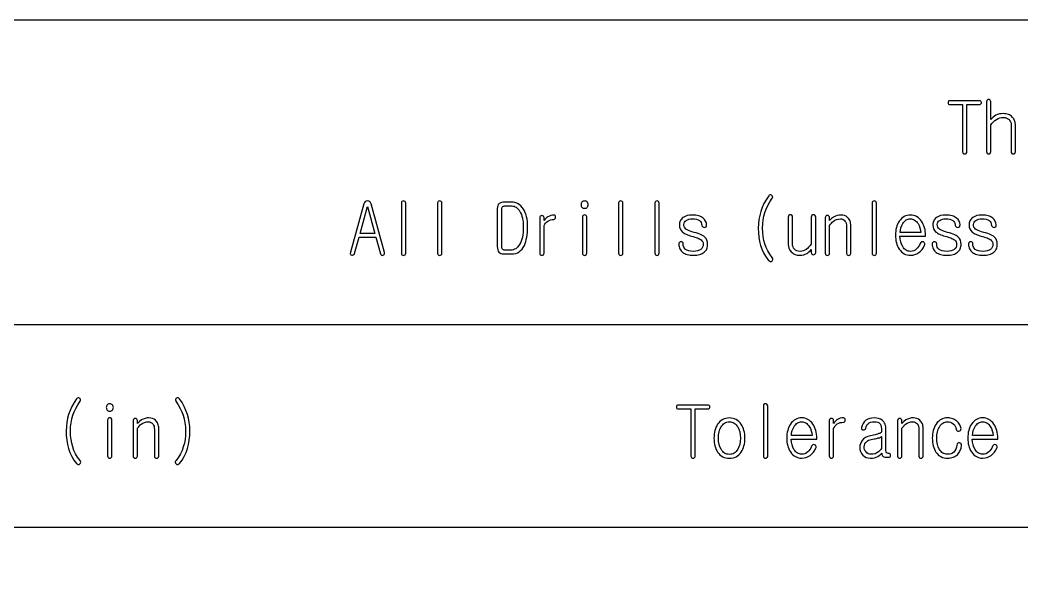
# Model space of a CAD drawing. Extents: x -5 to 108, y -42 to 54.
# Drawn here: x 25.51 to 50.6, y -27.94 to -13.97 of the extents above; entities that cross this region are included whole.
import ezdxf

# ---------------------------------------------------------------- set-up
doc = ezdxf.new("R2010")
doc.units = 0
doc.layers.add('DRILL_GDO', color=1, linetype='CONTINUOUS')

msp = doc.modelspace()

# ---------------------------------------------------------------- linework, layer by layer
at = {"layer": 'DRILL_GDO'}
for points in [[(0, -41.91), (107.95, -41.91), (107.95, -13.97), (0, -13.97), (0, -41.91)], [(49.53, -15.9893), (48.79086, -15.9893), (48.77054, -15.99184), (48.75784, -16.002), (48.75022, -16.01724), (48.74768, -16.03756), (48.75022, -16.05788), (48.76038, -16.07312), (48.77308, -16.08328), (48.79086, -16.08582), (49.1109, -16.08582), (49.1109, -17.26692), (49.11598, -17.28978), (49.12614, -17.30756), (49.14392, -17.32026), (49.16678, -17.3228), (49.18456, -17.32026), (49.20234, -17.30756), (49.21504, -17.28978), (49.22012, -17.26692), (49.22012, -16.08582), (49.53, -16.08582), (49.5554, -16.08328), (49.57318, -16.07058), (49.58588, -16.05534), (49.58588, -16.03756), (49.5808, -16.01978), (49.57064, -16.00454), (49.55286, -15.99184), (49.53, -15.9893)], [(49.71034, -16.0147), (49.71034, -17.26184), (49.71542, -17.28724), (49.72558, -17.30756), (49.74336, -17.31772), (49.76622, -17.3228), (49.784, -17.31772), (49.80178, -17.30756), (49.81448, -17.28724), (49.81956, -17.26184), (49.81956, -16.59636), (49.85258, -16.55318), (49.88814, -16.51508), (49.9237, -16.4846), (49.95926, -16.4592), (49.9999, -16.43634), (50.04308, -16.4211), (50.08626, -16.41094), (50.13198, -16.4084), (50.17516, -16.41094), (50.21326, -16.42364), (50.24882, -16.44142), (50.27676, -16.46428), (50.29962, -16.49222), (50.31486, -16.5227), (50.32502, -16.55572), (50.32756, -16.59128), (50.32756, -17.26438), (50.33264, -17.28978), (50.3428, -17.30756), (50.36058, -17.32026), (50.38344, -17.3228), (50.40122, -17.32026), (50.419, -17.30756), (50.4317, -17.28978), (50.43678, -17.26438), (50.43678, -16.59128), (50.4317, -16.53794), (50.41646, -16.48714), (50.3936, -16.44142), (50.35804, -16.39824), (50.33772, -16.37792), (50.31232, -16.36014), (50.28692, -16.3449), (50.25898, -16.33474), (50.23104, -16.32458), (50.19802, -16.31696), (50.16754, -16.31442), (50.13198, -16.31188), (50.08118, -16.31442), (50.03292, -16.32204), (49.9872, -16.33728), (49.94656, -16.35506), (49.911, -16.37538), (49.88052, -16.40078), (49.85004, -16.42618), (49.81956, -16.4592), (49.81956, -16.0147), (49.81448, -15.99184), (49.80178, -15.97406), (49.784, -15.96136), (49.76622, -15.95882), (49.74336, -15.96136), (49.72558, -15.97406), (49.71542, -15.99184), (49.71034, -16.0147)], [(34.11982, -18.57248), (33.78454, -19.78152), (33.77946, -19.79676), (33.77692, -19.812), (33.77692, -19.8247), (33.77946, -19.83486), (33.79216, -19.85264), (33.81248, -19.86026), (33.8328, -19.86026), (33.85312, -19.85264), (33.8709, -19.8374), (33.8836, -19.81708), (33.9979, -19.40814), (34.417, -19.40814), (34.5313, -19.82216), (34.53892, -19.84248), (34.5567, -19.85772), (34.57448, -19.8628), (34.5948, -19.86026), (34.61512, -19.85264), (34.62782, -19.8374), (34.63544, -19.81708), (34.63544, -19.79422), (34.30016, -18.57248), (34.28492, -18.542), (34.2646, -18.51914), (34.2392, -18.5039), (34.20872, -18.49882), (34.17824, -18.5039), (34.15284, -18.5166), (34.13506, -18.542), (34.11982, -18.57248)], [(35.05708, -18.54962), (35.05708, -19.80692), (35.06216, -19.82978), (35.07232, -19.84756), (35.0901, -19.86026), (35.11296, -19.8628), (35.13074, -19.86026), (35.14852, -19.84756), (35.16122, -19.83232), (35.1663, -19.80946), (35.1663, -18.55216), (35.16122, -18.5293), (35.14852, -18.51152), (35.13074, -18.50136), (35.11296, -18.49882), (35.0901, -18.50136), (35.07232, -18.51152), (35.06216, -18.5293), (35.05708, -18.54962)], [(35.96386, -18.54962), (35.96386, -19.80692), (35.96894, -19.82978), (35.9791, -19.84756), (35.99688, -19.86026), (36.01974, -19.8628), (36.03752, -19.86026), (36.0553, -19.84756), (36.068, -19.83232), (36.07308, -19.80946), (36.07308, -18.55216), (36.068, -18.5293), (36.0553, -18.51152), (36.03752, -18.50136), (36.01974, -18.49882), (35.99688, -18.50136), (35.9791, -18.51152), (35.96894, -18.5293), (35.96386, -18.54962)], [(37.81298, -18.5293), (37.64026, -18.5293), (37.59962, -18.53184), (37.56406, -18.53946), (37.53104, -18.55216), (37.50564, -18.5674), (37.48532, -18.59026), (37.47262, -18.6182), (37.46246, -18.65122), (37.45992, -18.68932), (37.45992, -19.64436), (37.46246, -19.685), (37.47008, -19.7231), (37.48278, -19.75358), (37.50056, -19.77898), (37.52342, -19.80184), (37.55136, -19.81454), (37.58184, -19.8247), (37.61994, -19.82724), (37.81552, -19.82724), (37.86886, -19.8247), (37.91966, -19.81454), (37.96284, -19.79676), (38.00602, -19.7739), (38.04412, -19.74342), (38.07968, -19.70532), (38.11016, -19.66214), (38.1381, -19.61134), (38.15588, -19.56562), (38.17366, -19.51736), (38.18636, -19.46402), (38.19906, -19.40814), (38.20922, -19.34972), (38.2143, -19.28622), (38.21938, -19.22018), (38.21938, -19.14906), (38.21684, -19.08048), (38.21176, -19.01698), (38.20414, -18.95602), (38.19398, -18.8976), (38.17874, -18.84426), (38.15842, -18.79346), (38.1381, -18.7452), (38.1127, -18.70202), (38.08476, -18.66138), (38.05174, -18.62582), (38.01872, -18.59788), (37.98316, -18.57248), (37.94506, -18.5547), (37.90188, -18.53946), (37.8587, -18.53184), (37.81298, -18.5293)], [(39.64432, -18.49882), (39.624, -18.50136), (39.60622, -18.50644), (39.59098, -18.51406), (39.57828, -18.52676), (39.57066, -18.542), (39.56304, -18.55724), (39.5605, -18.57502), (39.55796, -18.5928), (39.5605, -18.61058), (39.56304, -18.62836), (39.57066, -18.6436), (39.57828, -18.6563), (39.59098, -18.669), (39.60622, -18.67662), (39.624, -18.6817), (39.64432, -18.68424), (39.66464, -18.6817), (39.68242, -18.67662), (39.7002, -18.669), (39.7129, -18.6563), (39.72306, -18.64106), (39.73068, -18.62582), (39.73322, -18.61058), (39.73576, -18.5928), (39.73322, -18.57502), (39.73068, -18.55724), (39.72306, -18.542), (39.7129, -18.52676), (39.7002, -18.51406), (39.68242, -18.50644), (39.66464, -18.50136), (39.64432, -18.49882)], [(40.49776, -18.54962), (40.49776, -19.80692), (40.50284, -19.82978), (40.513, -19.84756), (40.53078, -19.86026), (40.55364, -19.8628), (40.57142, -19.86026), (40.5892, -19.84756), (40.6019, -19.83232), (40.60698, -19.80946), (40.60698, -18.55216), (40.6019, -18.5293), (40.5892, -18.51152), (40.57142, -18.50136), (40.55364, -18.49882), (40.53078, -18.50136), (40.513, -18.51152), (40.50284, -18.5293), (40.49776, -18.54962)], [(41.40454, -18.54962), (41.40454, -19.80692), (41.40962, -19.82978), (41.41978, -19.84756), (41.43756, -19.86026), (41.46042, -19.8628), (41.4782, -19.86026), (41.49598, -19.84756), (41.50868, -19.83232), (41.51376, -19.80946), (41.51376, -18.55216), (41.50868, -18.5293), (41.49598, -18.51152), (41.4782, -18.50136), (41.46042, -18.49882), (41.43756, -18.50136), (41.41978, -18.51152), (41.40962, -18.5293), (41.40454, -18.54962)], [(44.25696, -18.37182), (44.19346, -18.46834), (44.13758, -18.5674), (44.09186, -18.66392), (44.0563, -18.76298), (44.0309, -18.86204), (44.01058, -18.96364), (44.00042, -19.07032), (43.99534, -19.17954), (43.99788, -19.29638), (44.01058, -19.40814), (44.02836, -19.51482), (44.05376, -19.61642), (44.08932, -19.72056), (44.13758, -19.81962), (44.19092, -19.91106), (44.25442, -19.99234), (44.26458, -20.0025), (44.27474, -20.01012), (44.28744, -20.0152), (44.30014, -20.01774), (44.32046, -20.0152), (44.34078, -20.0025), (44.35348, -19.98472), (44.35856, -19.9644), (44.35602, -19.939), (44.34332, -19.91614), (44.28236, -19.83486), (44.23156, -19.75104), (44.19092, -19.66468), (44.1579, -19.57578), (44.13504, -19.48688), (44.11726, -19.3929), (44.1071, -19.28876), (44.10456, -19.17954), (44.1071, -19.0754), (44.1198, -18.9738), (44.13758, -18.87728), (44.16298, -18.78584), (44.196, -18.70202), (44.23664, -18.61566), (44.28744, -18.52422), (44.34586, -18.43278), (44.35602, -18.40992), (44.35348, -18.38706), (44.34586, -18.37182), (44.33062, -18.35658), (44.31284, -18.34896), (44.29252, -18.34642), (44.2722, -18.35404), (44.25696, -18.37182)], [(46.84522, -18.54962), (46.84522, -19.80692), (46.8503, -19.82978), (46.86046, -19.84756), (46.87824, -19.86026), (46.9011, -19.8628), (46.91888, -19.86026), (46.93666, -19.84756), (46.94936, -19.83232), (46.95444, -19.80946), (46.95444, -18.55216), (46.94936, -18.5293), (46.93666, -18.51152), (46.91888, -18.50136), (46.9011, -18.49882), (46.87824, -18.50136), (46.86046, -18.51152), (46.8503, -18.5293), (46.84522, -18.54962)], [(34.0233, -19.31162), (34.20872, -18.64106), (34.39414, -19.31162), (34.0233, -19.31162)], [(37.80536, -19.73072), (37.65042, -19.73072), (37.6301, -19.73072), (37.61486, -19.72564), (37.60216, -19.71802), (37.58946, -19.70786), (37.58184, -19.69516), (37.57422, -19.68246), (37.57168, -19.66468), (37.56914, -19.6469), (37.56914, -18.70456), (37.57168, -18.68678), (37.57422, -18.67154), (37.58184, -18.65884), (37.58946, -18.64614), (37.60216, -18.63852), (37.61486, -18.6309), (37.63264, -18.62836), (37.65042, -18.62582), (37.81806, -18.62582), (37.84854, -18.62836), (37.87902, -18.63344), (37.90696, -18.64614), (37.9349, -18.65884), (37.9603, -18.67916), (37.98316, -18.70202), (38.00348, -18.72996), (38.0238, -18.76044), (38.04412, -18.79854), (38.0619, -18.83664), (38.07714, -18.88236), (38.08984, -18.92808), (38.09746, -18.97888), (38.10508, -19.03222), (38.11016, -19.0881), (38.11016, -19.14906), (38.10762, -19.21764), (38.10508, -19.28368), (38.09746, -19.34464), (38.0873, -19.40306), (38.0746, -19.4564), (38.05682, -19.50466), (38.03904, -19.55038), (38.01618, -19.59102), (37.99332, -19.62404), (37.97046, -19.65198), (37.9476, -19.67738), (37.9222, -19.69516), (37.89426, -19.7104), (37.86632, -19.7231), (37.83584, -19.72818), (37.80536, -19.73072)], [(38.52164, -18.91792), (38.52164, -19.80438), (38.52672, -19.82978), (38.53688, -19.84756), (38.55466, -19.85772), (38.57752, -19.86026), (38.5953, -19.85772), (38.61308, -19.84502), (38.62578, -19.82724), (38.63086, -19.80438), (38.63086, -19.1135), (38.64864, -19.08048), (38.66896, -19.05254), (38.69436, -19.02714), (38.7223, -19.00428), (38.75786, -18.9865), (38.79596, -18.97126), (38.83406, -18.96364), (38.87724, -18.9611), (38.89502, -18.95602), (38.91026, -18.94332), (38.91788, -18.92808), (38.92042, -18.90522), (38.91788, -18.8849), (38.90772, -18.86712), (38.89756, -18.85696), (38.87978, -18.85188), (38.83914, -18.85442), (38.7985, -18.86204), (38.76294, -18.87728), (38.72738, -18.89506), (38.70198, -18.91284), (38.67658, -18.9357), (38.65372, -18.9611), (38.63086, -18.98904), (38.63086, -18.91792), (38.62578, -18.89506), (38.61308, -18.87728), (38.5953, -18.86966), (38.57752, -18.86712), (38.55466, -18.86966), (38.53688, -18.87982), (38.52672, -18.89506), (38.52164, -18.91792)], [(39.59098, -18.90014), (39.59098, -19.80438), (39.59606, -19.82978), (39.60622, -19.84756), (39.624, -19.86026), (39.64686, -19.8628), (39.66464, -19.85772), (39.68242, -19.84756), (39.69512, -19.82724), (39.7002, -19.80438), (39.7002, -18.90014), (39.69512, -18.87982), (39.68242, -18.86204), (39.66464, -18.85188), (39.64686, -18.84934), (39.624, -18.85188), (39.60622, -18.86458), (39.59606, -18.87982), (39.59098, -18.90014)], [(42.34434, -18.85188), (42.27576, -18.85696), (42.2148, -18.86712), (42.16146, -18.88744), (42.1132, -18.91538), (42.09034, -18.93316), (42.07256, -18.95348), (42.05478, -18.9738), (42.04208, -18.99666), (42.03192, -19.01952), (42.0243, -19.04492), (42.02176, -19.07286), (42.01922, -19.1008), (42.0243, -19.15414), (42.03954, -19.19986), (42.0624, -19.24304), (42.09796, -19.2786), (42.11574, -19.29384), (42.1386, -19.30654), (42.16146, -19.32178), (42.1894, -19.33448), (42.21988, -19.34718), (42.2529, -19.35988), (42.28846, -19.37004), (42.32656, -19.3802), (42.3672, -19.39036), (42.4053, -19.40306), (42.44086, -19.41322), (42.47134, -19.42592), (42.49928, -19.43608), (42.52468, -19.44878), (42.545, -19.46148), (42.56278, -19.47418), (42.58564, -19.49704), (42.60342, -19.52244), (42.61358, -19.55292), (42.61612, -19.58848), (42.61358, -19.62404), (42.60088, -19.6596), (42.58056, -19.68754), (42.55516, -19.71294), (42.5196, -19.7358), (42.47642, -19.75104), (42.42816, -19.7612), (42.37482, -19.76374), (42.30878, -19.7612), (42.25544, -19.75104), (42.20972, -19.7358), (42.17416, -19.71294), (42.14876, -19.685), (42.13098, -19.65452), (42.11828, -19.61642), (42.11574, -19.57324), (42.11066, -19.55038), (42.09542, -19.53514), (42.07764, -19.52752), (42.05732, -19.52498), (42.037, -19.52752), (42.01922, -19.54022), (42.00652, -19.558), (42.00398, -19.58086), (42.00652, -19.61388), (42.0116, -19.64436), (42.01922, -19.6723), (42.03192, -19.70024), (42.04462, -19.72564), (42.0624, -19.7485), (42.08018, -19.76882), (42.10304, -19.78914), (42.12844, -19.80438), (42.15638, -19.81962), (42.18432, -19.83232), (42.21734, -19.84248), (42.2529, -19.8501), (42.28846, -19.85518), (42.3291, -19.86026), (42.37228, -19.86026), (42.41546, -19.86026), (42.45356, -19.85518), (42.49166, -19.8501), (42.52722, -19.83994), (42.56024, -19.82978), (42.58818, -19.81454), (42.64152, -19.78152), (42.66184, -19.7612), (42.67962, -19.74088), (42.69486, -19.72056), (42.70502, -19.69516), (42.71518, -19.6723), (42.7228, -19.64436), (42.72534, -19.61896), (42.72788, -19.58848), (42.7228, -19.5326), (42.7101, -19.4818), (42.68724, -19.43862), (42.65422, -19.40306), (42.63136, -19.38528), (42.60088, -19.3675), (42.56786, -19.34972), (42.52976, -19.33194), (42.48658, -19.3167), (42.43832, -19.30146), (42.38752, -19.28622), (42.33418, -19.27098), (42.28846, -19.25828), (42.25036, -19.24304), (42.2148, -19.22526), (42.18432, -19.20494), (42.16146, -19.17954), (42.14368, -19.15414), (42.13352, -19.12366), (42.13098, -19.0881), (42.13606, -19.06016), (42.14622, -19.03222), (42.164, -19.00682), (42.19194, -18.9865), (42.22242, -18.96872), (42.25798, -18.95856), (42.29862, -18.95094), (42.3418, -18.9484), (42.39768, -18.95094), (42.44594, -18.95856), (42.48658, -18.9738), (42.5196, -18.99158), (42.545, -19.01444), (42.56278, -19.04238), (42.57548, -19.0754), (42.5831, -19.11096), (42.58818, -19.13382), (42.60342, -19.1516), (42.62374, -19.15922), (42.6466, -19.16176), (42.66946, -19.15414), (42.68724, -19.14398), (42.69994, -19.12366), (42.70248, -19.1008), (42.69486, -19.05), (42.67708, -19.00428), (42.65168, -18.96364), (42.61612, -18.92808), (42.59072, -18.9103), (42.56532, -18.89506), (42.53484, -18.88236), (42.50182, -18.8722), (42.46626, -18.86204), (42.42816, -18.85696), (42.38752, -18.85442), (42.34434, -18.85188)], [(45.43298, -19.79168), (45.43298, -18.90522), (45.4279, -18.87982), (45.4152, -18.8595), (45.39742, -18.84934), (45.37964, -18.84426), (45.35678, -18.84934), (45.339, -18.8595), (45.32884, -18.87982), (45.32376, -18.90522), (45.32376, -19.57832), (45.2882, -19.6215), (45.25518, -19.6596), (45.2247, -19.69008), (45.19676, -19.71294), (45.1612, -19.7358), (45.1231, -19.75104), (45.08246, -19.7612), (45.04182, -19.76374), (44.99864, -19.7612), (44.96308, -19.75104), (44.93006, -19.73326), (44.90212, -19.70786), (44.8818, -19.67992), (44.86656, -19.64944), (44.8564, -19.61896), (44.85386, -19.5834), (44.85386, -18.90522), (44.84878, -18.87982), (44.83608, -18.8595), (44.8183, -18.84934), (44.80052, -18.84426), (44.77766, -18.84934), (44.75988, -18.8595), (44.74972, -18.87982), (44.74464, -18.90522), (44.74464, -19.5834), (44.74972, -19.63674), (44.76242, -19.685), (44.78528, -19.73072), (44.8183, -19.77136), (44.84116, -19.79168), (44.86402, -19.80946), (44.88942, -19.8247), (44.91736, -19.8374), (44.9453, -19.84756), (44.97578, -19.85518), (45.0088, -19.85772), (45.04182, -19.86026), (45.09008, -19.85772), (45.13326, -19.8501), (45.1739, -19.83486), (45.212, -19.81708), (45.2374, -19.79676), (45.26534, -19.7739), (45.29328, -19.74596), (45.32376, -19.71294), (45.32376, -19.79168), (45.32884, -19.81454), (45.339, -19.83232), (45.35678, -19.84248), (45.37964, -19.84502), (45.39742, -19.84248), (45.4152, -19.83232), (45.4279, -19.81454), (45.43298, -19.79168)], [(45.67174, -18.92046), (45.67174, -19.80692), (45.67682, -19.83232), (45.68698, -19.84756), (45.70476, -19.86026), (45.72762, -19.8628), (45.7454, -19.85772), (45.76318, -19.84756), (45.77588, -19.82978), (45.78096, -19.80692), (45.78096, -19.11096), (45.80382, -19.08048), (45.82668, -19.05508), (45.84954, -19.02968), (45.86986, -19.0119), (45.91304, -18.98396), (45.95622, -18.96364), (46.00448, -18.95348), (46.05274, -18.9484), (46.0883, -18.95094), (46.11878, -18.96364), (46.14672, -18.98142), (46.16704, -19.00428), (46.18482, -19.03222), (46.19498, -19.0627), (46.2026, -19.09826), (46.20514, -19.1389), (46.20514, -19.812), (46.21022, -19.83486), (46.22038, -19.8501), (46.23816, -19.86026), (46.26102, -19.8628), (46.2788, -19.85772), (46.29658, -19.84756), (46.30928, -19.83232), (46.31436, -19.812), (46.31436, -19.12112), (46.31436, -19.0881), (46.30928, -19.05762), (46.30166, -19.02714), (46.29404, -18.9992), (46.28134, -18.9738), (46.2661, -18.95094), (46.24832, -18.93062), (46.23054, -18.9103), (46.19498, -18.8849), (46.15688, -18.86712), (46.1137, -18.85696), (46.06798, -18.85188), (46.01972, -18.85442), (45.97146, -18.86458), (45.92574, -18.88236), (45.88256, -18.90268), (45.82922, -18.94078), (45.78096, -18.98904), (45.78096, -18.92046), (45.77588, -18.8976), (45.76318, -18.87982), (45.7454, -18.86712), (45.72762, -18.86458), (45.70476, -18.86712), (45.68698, -18.87982), (45.67682, -18.89506), (45.67174, -18.92046)], [(48.05172, -19.56308), (48.0314, -19.60626), (48.00854, -19.64436), (47.98568, -19.67738), (47.96028, -19.70278), (47.92726, -19.72818), (47.88916, -19.7485), (47.84852, -19.7612), (47.80534, -19.76374), (47.7774, -19.7612), (47.74946, -19.75612), (47.72406, -19.74596), (47.69866, -19.73326), (47.6758, -19.71548), (47.65294, -19.69516), (47.63262, -19.66976), (47.6123, -19.64182), (47.58436, -19.58594), (47.56404, -19.52498), (47.5488, -19.4564), (47.54118, -19.38528), (48.1838, -19.38528), (48.1838, -19.35988), (48.1838, -19.30908), (48.17872, -19.26082), (48.1711, -19.21256), (48.16094, -19.16938), (48.1457, -19.1262), (48.12792, -19.08556), (48.1076, -19.04492), (48.08474, -19.00682), (48.0568, -18.97126), (48.02632, -18.94078), (47.99584, -18.91284), (47.96028, -18.88998), (47.92472, -18.87474), (47.88662, -18.86204), (47.84852, -18.85442), (47.80534, -18.85188), (47.76216, -18.85442), (47.72406, -18.86204), (47.68596, -18.87474), (47.64786, -18.88998), (47.61484, -18.91284), (47.58436, -18.94078), (47.55388, -18.97126), (47.52594, -19.00682), (47.50308, -19.04492), (47.48276, -19.08302), (47.46752, -19.12366), (47.45482, -19.16684), (47.44466, -19.21256), (47.43704, -19.25828), (47.43196, -19.30908), (47.42942, -19.35988), (47.43196, -19.40814), (47.43704, -19.4564), (47.44466, -19.50212), (47.45482, -19.54784), (47.46752, -19.58848), (47.48276, -19.62912), (47.50308, -19.66722), (47.52594, -19.70532), (47.55388, -19.74088), (47.58436, -19.7739), (47.61484, -19.7993), (47.64786, -19.82216), (47.68596, -19.8374), (47.72406, -19.8501), (47.76216, -19.85772), (47.80534, -19.86026), (47.86376, -19.85518), (47.9171, -19.84248), (47.9679, -19.82216), (48.01616, -19.79422), (48.05934, -19.75612), (48.09998, -19.71294), (48.133, -19.66214), (48.16094, -19.60372), (48.16602, -19.59102), (48.16602, -19.57832), (48.16602, -19.56562), (48.16094, -19.55546), (48.14824, -19.53768), (48.13046, -19.52752), (48.1076, -19.52244), (48.08728, -19.52752), (48.06696, -19.54022), (48.05172, -19.56308)], [(47.54626, -19.28876), (47.55388, -19.2278), (47.56912, -19.16938), (47.58944, -19.1135), (47.61738, -19.06524), (47.63516, -19.0373), (47.65548, -19.01444), (47.6758, -18.99412), (47.69866, -18.97634), (47.72406, -18.96364), (47.74946, -18.95602), (47.7774, -18.95094), (47.80534, -18.9484), (47.83328, -18.95094), (47.86122, -18.95602), (47.88662, -18.96618), (47.90948, -18.97888), (47.93488, -18.99412), (47.9552, -19.01444), (47.97552, -19.03984), (47.99584, -19.06524), (48.02378, -19.11604), (48.0441, -19.17192), (48.05934, -19.2278), (48.06696, -19.28876), (47.54626, -19.28876)], [(48.6918, -18.85188), (48.62322, -18.85696), (48.56226, -18.86712), (48.50892, -18.88744), (48.46066, -18.91538), (48.4378, -18.93316), (48.42002, -18.95348), (48.40224, -18.9738), (48.38954, -18.99666), (48.37938, -19.01952), (48.37176, -19.04492), (48.36922, -19.07286), (48.36668, -19.1008), (48.37176, -19.15414), (48.387, -19.19986), (48.40986, -19.24304), (48.44542, -19.2786), (48.4632, -19.29384), (48.48606, -19.30654), (48.50892, -19.32178), (48.53686, -19.33448), (48.56734, -19.34718), (48.60036, -19.35988), (48.63592, -19.37004), (48.67402, -19.3802), (48.71466, -19.39036), (48.75276, -19.40306), (48.78832, -19.41322), (48.8188, -19.42592), (48.84674, -19.43608), (48.87214, -19.44878), (48.89246, -19.46148), (48.91024, -19.47418), (48.9331, -19.49704), (48.95088, -19.52244), (48.96104, -19.55292), (48.96358, -19.58848), (48.96104, -19.62404), (48.94834, -19.6596), (48.92802, -19.68754), (48.90262, -19.71294), (48.86706, -19.7358), (48.82388, -19.75104), (48.77562, -19.7612), (48.72228, -19.76374), (48.65624, -19.7612), (48.6029, -19.75104), (48.55718, -19.7358), (48.52162, -19.71294), (48.49622, -19.685), (48.47844, -19.65452), (48.46574, -19.61642), (48.4632, -19.57324), (48.45812, -19.55038), (48.44288, -19.53514), (48.4251, -19.52752), (48.40478, -19.52498), (48.38446, -19.52752), (48.36668, -19.54022), (48.35398, -19.558), (48.35144, -19.58086), (48.35398, -19.61388), (48.35906, -19.64436), (48.36668, -19.6723), (48.37938, -19.70024), (48.39208, -19.72564), (48.40986, -19.7485), (48.42764, -19.76882), (48.4505, -19.78914), (48.4759, -19.80438), (48.50384, -19.81962), (48.53178, -19.83232), (48.5648, -19.84248), (48.60036, -19.8501), (48.63592, -19.85518), (48.67656, -19.86026), (48.71974, -19.86026), (48.76292, -19.86026), (48.80102, -19.85518), (48.83912, -19.8501), (48.87468, -19.83994), (48.9077, -19.82978), (48.93564, -19.81454), (48.98898, -19.78152), (49.0093, -19.7612), (49.02708, -19.74088), (49.04232, -19.72056), (49.05248, -19.69516), (49.06264, -19.6723), (49.07026, -19.64436), (49.0728, -19.61896), (49.07534, -19.58848), (49.07026, -19.5326), (49.05756, -19.4818), (49.0347, -19.43862), (49.00168, -19.40306), (48.97882, -19.38528), (48.94834, -19.3675), (48.91532, -19.34972), (48.87722, -19.33194), (48.83404, -19.3167), (48.78578, -19.30146), (48.73498, -19.28622), (48.68164, -19.27098), (48.63592, -19.25828), (48.59782, -19.24304), (48.56226, -19.22526), (48.53178, -19.20494), (48.50892, -19.17954), (48.49114, -19.15414), (48.48098, -19.12366), (48.47844, -19.0881), (48.48352, -19.06016), (48.49368, -19.03222), (48.51146, -19.00682), (48.5394, -18.9865), (48.56988, -18.96872), (48.60544, -18.95856), (48.64608, -18.95094), (48.68926, -18.9484), (48.74514, -18.95094), (48.7934, -18.95856), (48.83404, -18.9738), (48.86706, -18.99158), (48.89246, -19.01444), (48.91024, -19.04238), (48.92294, -19.0754), (48.93056, -19.11096), (48.93564, -19.13382), (48.95088, -19.1516), (48.9712, -19.15922), (48.99406, -19.16176), (49.01692, -19.15414), (49.0347, -19.14398), (49.0474, -19.12366), (49.04994, -19.1008), (49.04232, -19.05), (49.02454, -19.00428), (48.99914, -18.96364), (48.96358, -18.92808), (48.93818, -18.9103), (48.91278, -18.89506), (48.8823, -18.88236), (48.84928, -18.8722), (48.81372, -18.86204), (48.77562, -18.85696), (48.73498, -18.85442), (48.6918, -18.85188)], [(49.59858, -18.85188), (49.53, -18.85696), (49.46904, -18.86712), (49.4157, -18.88744), (49.36744, -18.91538), (49.34458, -18.93316), (49.3268, -18.95348), (49.30902, -18.9738), (49.29632, -18.99666), (49.28616, -19.01952), (49.27854, -19.04492), (49.276, -19.07286), (49.27346, -19.1008), (49.27854, -19.15414), (49.29378, -19.19986), (49.31664, -19.24304), (49.3522, -19.2786), (49.36998, -19.29384), (49.39284, -19.30654), (49.4157, -19.32178), (49.44364, -19.33448), (49.47412, -19.34718), (49.50714, -19.35988), (49.5427, -19.37004), (49.5808, -19.3802), (49.62144, -19.39036), (49.65954, -19.40306), (49.6951, -19.41322), (49.72558, -19.42592), (49.75352, -19.43608), (49.77892, -19.44878), (49.79924, -19.46148), (49.81702, -19.47418), (49.83988, -19.49704), (49.85766, -19.52244), (49.86782, -19.55292), (49.87036, -19.58848), (49.86782, -19.62404), (49.85512, -19.6596), (49.8348, -19.68754), (49.8094, -19.71294), (49.77384, -19.7358), (49.73066, -19.75104), (49.6824, -19.7612), (49.62906, -19.76374), (49.56302, -19.7612), (49.50968, -19.75104), (49.46396, -19.7358), (49.4284, -19.71294), (49.403, -19.685), (49.38522, -19.65452), (49.37252, -19.61642), (49.36998, -19.57324), (49.3649, -19.55038), (49.34966, -19.53514), (49.33188, -19.52752), (49.31156, -19.52498), (49.29124, -19.52752), (49.27346, -19.54022), (49.26076, -19.558), (49.25822, -19.58086), (49.26076, -19.61388), (49.26584, -19.64436), (49.27346, -19.6723), (49.28616, -19.70024), (49.29886, -19.72564), (49.31664, -19.7485), (49.33442, -19.76882), (49.35728, -19.78914), (49.38268, -19.80438), (49.41062, -19.81962), (49.43856, -19.83232), (49.47158, -19.84248), (49.50714, -19.8501), (49.5427, -19.85518), (49.58334, -19.86026), (49.62652, -19.86026), (49.6697, -19.86026), (49.7078, -19.85518), (49.7459, -19.8501), (49.78146, -19.83994), (49.81448, -19.82978), (49.84242, -19.81454), (49.89576, -19.78152), (49.91608, -19.7612), (49.93386, -19.74088), (49.9491, -19.72056), (49.95926, -19.69516), (49.96942, -19.6723), (49.97704, -19.64436), (49.97958, -19.61896), (49.98212, -19.58848), (49.97704, -19.5326), (49.96434, -19.4818), (49.94148, -19.43862), (49.90846, -19.40306), (49.8856, -19.38528), (49.85512, -19.3675), (49.8221, -19.34972), (49.784, -19.33194), (49.74082, -19.3167), (49.69256, -19.30146), (49.64176, -19.28622), (49.58842, -19.27098), (49.5427, -19.25828), (49.5046, -19.24304), (49.46904, -19.22526), (49.43856, -19.20494), (49.4157, -19.17954), (49.39792, -19.15414), (49.38776, -19.12366), (49.38522, -19.0881), (49.3903, -19.06016), (49.40046, -19.03222), (49.41824, -19.00682), (49.44618, -18.9865), (49.47666, -18.96872), (49.51222, -18.95856), (49.55286, -18.95094), (49.59604, -18.9484), (49.65192, -18.95094), (49.70018, -18.95856), (49.74082, -18.9738), (49.77384, -18.99158), (49.79924, -19.01444), (49.81702, -19.04238), (49.82972, -19.0754), (49.83734, -19.11096), (49.84242, -19.13382), (49.85766, -19.1516), (49.87798, -19.15922), (49.90084, -19.16176), (49.9237, -19.15414), (49.94148, -19.14398), (49.95418, -19.12366), (49.95672, -19.1008), (49.9491, -19.05), (49.93132, -19.00428), (49.90592, -18.96364), (49.87036, -18.92808), (49.84496, -18.9103), (49.81956, -18.89506), (49.78908, -18.88236), (49.75606, -18.8722), (49.7205, -18.86204), (49.6824, -18.85696), (49.64176, -18.85442), (49.59858, -18.85188)], [(0, -21.59), (107.95, -21.59)], [(26.924, -23.45182), (26.8605, -23.54834), (26.80462, -23.6474), (26.7589, -23.74392), (26.72334, -23.84298), (26.69794, -23.94204), (26.67762, -24.04364), (26.66746, -24.15032), (26.66238, -24.25954), (26.66492, -24.37638), (26.67762, -24.48814), (26.6954, -24.59482), (26.7208, -24.69642), (26.75636, -24.80056), (26.80462, -24.89962), (26.85796, -24.99106), (26.92146, -25.07234), (26.93162, -25.0825), (26.94178, -25.09012), (26.95448, -25.0952), (26.96718, -25.09774), (26.9875, -25.0952), (27.00782, -25.0825), (27.02052, -25.06472), (27.0256, -25.0444), (27.02306, -25.019), (27.01036, -24.99614), (26.9494, -24.91486), (26.8986, -24.83104), (26.85796, -24.74468), (26.82494, -24.65578), (26.80208, -24.56688), (26.7843, -24.4729), (26.77414, -24.36876), (26.7716, -24.25954), (26.77414, -24.1554), (26.78684, -24.0538), (26.80462, -23.95728), (26.83002, -23.86584), (26.86304, -23.78202), (26.90368, -23.69566), (26.95448, -23.60422), (27.0129, -23.51278), (27.02306, -23.48992), (27.02052, -23.46706), (27.0129, -23.45182), (26.99766, -23.43658), (26.97988, -23.42896), (26.95956, -23.42642), (26.93924, -23.43404), (26.924, -23.45182)], [(27.75204, -23.57882), (27.73172, -23.58136), (27.71394, -23.58644), (27.6987, -23.59406), (27.686, -23.60676), (27.67838, -23.622), (27.67076, -23.63724), (27.66822, -23.65502), (27.66568, -23.6728), (27.66822, -23.69058), (27.67076, -23.70836), (27.67838, -23.7236), (27.686, -23.7363), (27.6987, -23.749), (27.71394, -23.75662), (27.73172, -23.7617), (27.75204, -23.76424), (27.77236, -23.7617), (27.79014, -23.75662), (27.80792, -23.749), (27.82062, -23.7363), (27.83078, -23.72106), (27.8384, -23.70582), (27.84094, -23.69058), (27.84348, -23.6728), (27.84094, -23.65502), (27.8384, -23.63724), (27.83078, -23.622), (27.82062, -23.60676), (27.80792, -23.59406), (27.79014, -23.58644), (27.77236, -23.58136), (27.75204, -23.57882)], [(29.5021, -23.45182), (29.48432, -23.43404), (29.464, -23.42642), (29.44368, -23.42896), (29.4259, -23.43658), (29.40812, -23.45182), (29.4005, -23.46706), (29.39796, -23.47976), (29.4005, -23.48992), (29.40558, -23.50008), (29.41066, -23.51278), (29.46908, -23.60422), (29.51988, -23.69566), (29.56052, -23.78202), (29.591, -23.86584), (29.61894, -23.95728), (29.63672, -24.0538), (29.64942, -24.1554), (29.65196, -24.25954), (29.64942, -24.36876), (29.63926, -24.4729), (29.62148, -24.56688), (29.59608, -24.65578), (29.5656, -24.74468), (29.52242, -24.83104), (29.47162, -24.91486), (29.4132, -24.99614), (29.40558, -25.00884), (29.39796, -25.019), (29.39542, -25.0317), (29.39542, -25.0444), (29.4005, -25.06472), (29.41574, -25.0825), (29.43352, -25.0952), (29.45638, -25.09774), (29.46654, -25.0952), (29.47924, -25.09012), (29.49194, -25.0825), (29.5021, -25.07234), (29.5656, -24.99106), (29.61894, -24.89962), (29.66466, -24.80056), (29.70276, -24.69642), (29.72816, -24.59482), (29.74594, -24.48814), (29.75864, -24.37638), (29.76118, -24.25954), (29.7561, -24.15032), (29.74594, -24.04364), (29.72562, -23.94204), (29.69768, -23.84298), (29.66212, -23.74392), (29.61894, -23.6474), (29.56306, -23.54834), (29.5021, -23.45182)], [(44.12234, -23.62962), (44.12234, -24.88692), (44.12742, -24.90978), (44.13758, -24.92756), (44.15536, -24.94026), (44.17822, -24.9428), (44.196, -24.94026), (44.21378, -24.92756), (44.22648, -24.91232), (44.23156, -24.88946), (44.23156, -23.63216), (44.22648, -23.6093), (44.21378, -23.59152), (44.196, -23.58136), (44.17822, -23.57882), (44.15536, -23.58136), (44.13758, -23.59152), (44.12742, -23.6093), (44.12234, -23.62962)], [(42.72788, -23.6093), (41.98874, -23.6093), (41.96842, -23.61184), (41.95572, -23.622), (41.9481, -23.63724), (41.94556, -23.65756), (41.9481, -23.67788), (41.95826, -23.69312), (41.97096, -23.70328), (41.98874, -23.70582), (42.30878, -23.70582), (42.30878, -24.88692), (42.31386, -24.90978), (42.32402, -24.92756), (42.3418, -24.94026), (42.36466, -24.9428), (42.38244, -24.94026), (42.40022, -24.92756), (42.41292, -24.90978), (42.418, -24.88692), (42.418, -23.70582), (42.72788, -23.70582), (42.75328, -23.70328), (42.77106, -23.69058), (42.78376, -23.67534), (42.78376, -23.65756), (42.77868, -23.63978), (42.76852, -23.62454), (42.75074, -23.61184), (42.72788, -23.6093)], [(27.6987, -23.98014), (27.6987, -24.88438), (27.70378, -24.90978), (27.71394, -24.92756), (27.73172, -24.94026), (27.75458, -24.9428), (27.77236, -24.93772), (27.79014, -24.92756), (27.80284, -24.90724), (27.80792, -24.88438), (27.80792, -23.98014), (27.80284, -23.95982), (27.79014, -23.94204), (27.77236, -23.93188), (27.75458, -23.92934), (27.73172, -23.93188), (27.71394, -23.94458), (27.70378, -23.95982), (27.6987, -23.98014)], [(28.33878, -24.00046), (28.33878, -24.88692), (28.34386, -24.91232), (28.35402, -24.92756), (28.3718, -24.94026), (28.39466, -24.9428), (28.41244, -24.93772), (28.43022, -24.92756), (28.44292, -24.90978), (28.448, -24.88692), (28.448, -24.19096), (28.47086, -24.16048), (28.49372, -24.13508), (28.51658, -24.10968), (28.5369, -24.0919), (28.58008, -24.06396), (28.62326, -24.04364), (28.67152, -24.03348), (28.71978, -24.0284), (28.75534, -24.03094), (28.78582, -24.04364), (28.81376, -24.06142), (28.83408, -24.08428), (28.85186, -24.11222), (28.86202, -24.1427), (28.86964, -24.17826), (28.87218, -24.2189), (28.87218, -24.892), (28.87726, -24.91486), (28.88742, -24.9301), (28.9052, -24.94026), (28.92806, -24.9428), (28.94584, -24.93772), (28.96362, -24.92756), (28.97632, -24.91232), (28.9814, -24.892), (28.9814, -24.20112), (28.9814, -24.1681), (28.97632, -24.13762), (28.9687, -24.10714), (28.96108, -24.0792), (28.94838, -24.0538), (28.93314, -24.03094), (28.91536, -24.01062), (28.89758, -23.9903), (28.86202, -23.9649), (28.82392, -23.94712), (28.78074, -23.93696), (28.73502, -23.93188), (28.68676, -23.93442), (28.6385, -23.94458), (28.59278, -23.96236), (28.5496, -23.98268), (28.49626, -24.02078), (28.448, -24.06904), (28.448, -24.00046), (28.44292, -23.9776), (28.43022, -23.95982), (28.41244, -23.94712), (28.39466, -23.94458), (28.3718, -23.94712), (28.35402, -23.95982), (28.34386, -23.97506), (28.33878, -24.00046)], [(43.27398, -23.93442), (43.22572, -23.93696), (43.18254, -23.94458), (43.1419, -23.95728), (43.1038, -23.97252), (43.06824, -23.99538), (43.03522, -24.02332), (43.00474, -24.0538), (42.9768, -24.08936), (42.95648, -24.12746), (42.93616, -24.16556), (42.92092, -24.20366), (42.90822, -24.24684), (42.89806, -24.29256), (42.89044, -24.33828), (42.8879, -24.38908), (42.88536, -24.43988), (42.8879, -24.49068), (42.89044, -24.53894), (42.89806, -24.5872), (42.90822, -24.63038), (42.92092, -24.67356), (42.93616, -24.7142), (42.95648, -24.7523), (42.9768, -24.78786), (43.00474, -24.82342), (43.03522, -24.85644), (43.06824, -24.88184), (43.1038, -24.9047), (43.1419, -24.91994), (43.18254, -24.93264), (43.22572, -24.94026), (43.27398, -24.9428), (43.3197, -24.94026), (43.36288, -24.93264), (43.40352, -24.91994), (43.44162, -24.9047), (43.47718, -24.88184), (43.50766, -24.85644), (43.53814, -24.82342), (43.56608, -24.78786), (43.58894, -24.7523), (43.60672, -24.7142), (43.6245, -24.67356), (43.6372, -24.63038), (43.64736, -24.5872), (43.65498, -24.53894), (43.65752, -24.49068), (43.66006, -24.43988), (43.65752, -24.38908), (43.65498, -24.33828), (43.64736, -24.29256), (43.6372, -24.24684), (43.6245, -24.20366), (43.60672, -24.16556), (43.58894, -24.12746), (43.56608, -24.08936), (43.53814, -24.0538), (43.50766, -24.02332), (43.47718, -23.99538), (43.44162, -23.97252), (43.40352, -23.95728), (43.36288, -23.94458), (43.3197, -23.93696), (43.27398, -23.93442)], [(43.27398, -24.03094), (43.30446, -24.03348), (43.33494, -24.03856), (43.36542, -24.04872), (43.39082, -24.06396), (43.41622, -24.0792), (43.44162, -24.10206), (43.46194, -24.12746), (43.48226, -24.15794), (43.5102, -24.21636), (43.53052, -24.2824), (43.54322, -24.3586), (43.5483, -24.43988), (43.54322, -24.52116), (43.53052, -24.59482), (43.5102, -24.66086), (43.48226, -24.71928), (43.46194, -24.74976), (43.44162, -24.77516), (43.41622, -24.79802), (43.39082, -24.8158), (43.36542, -24.8285), (43.33494, -24.83866), (43.30446, -24.84374), (43.27398, -24.84628), (43.24096, -24.84374), (43.20794, -24.83866), (43.18, -24.8285), (43.15206, -24.8158), (43.12666, -24.79802), (43.1038, -24.77516), (43.08094, -24.74976), (43.06316, -24.71928), (43.03268, -24.66086), (43.01236, -24.59482), (43.0022, -24.52116), (42.99712, -24.43988), (43.0022, -24.3586), (43.01236, -24.2824), (43.03268, -24.21636), (43.06316, -24.15794), (43.08094, -24.12746), (43.1038, -24.10206), (43.12666, -24.0792), (43.15206, -24.06396), (43.18, -24.04872), (43.20794, -24.03856), (43.24096, -24.03348), (43.27398, -24.03094)], [(45.32884, -24.64308), (45.30852, -24.68626), (45.28566, -24.72436), (45.2628, -24.75738), (45.2374, -24.78278), (45.20438, -24.80818), (45.16628, -24.8285), (45.12564, -24.8412), (45.08246, -24.84374), (45.05452, -24.8412), (45.02658, -24.83612), (45.00118, -24.82596), (44.97578, -24.81326), (44.95292, -24.79548), (44.93006, -24.77516), (44.90974, -24.74976), (44.88942, -24.72182), (44.86148, -24.66594), (44.84116, -24.60498), (44.82592, -24.5364), (44.8183, -24.46528), (45.46092, -24.46528), (45.46092, -24.43988), (45.46092, -24.38908), (45.45584, -24.34082), (45.44822, -24.29256), (45.43806, -24.24938), (45.42282, -24.2062), (45.40504, -24.16556), (45.38472, -24.12492), (45.36186, -24.08682), (45.33392, -24.05126), (45.30344, -24.02078), (45.27296, -23.99284), (45.2374, -23.96998), (45.20184, -23.95474), (45.16374, -23.94204), (45.12564, -23.93442), (45.08246, -23.93188), (45.03928, -23.93442), (45.00118, -23.94204), (44.96308, -23.95474), (44.92498, -23.96998), (44.89196, -23.99284), (44.86148, -24.02078), (44.831, -24.05126), (44.80306, -24.08682), (44.7802, -24.12492), (44.75988, -24.16302), (44.74464, -24.20366), (44.73194, -24.24684), (44.72178, -24.29256), (44.71416, -24.33828), (44.70908, -24.38908), (44.70654, -24.43988), (44.70908, -24.48814), (44.71416, -24.5364), (44.72178, -24.58212), (44.73194, -24.62784), (44.74464, -24.66848), (44.75988, -24.70912), (44.7802, -24.74722), (44.80306, -24.78532), (44.831, -24.82088), (44.86148, -24.8539), (44.89196, -24.8793), (44.92498, -24.90216), (44.96308, -24.9174), (45.00118, -24.9301), (45.03928, -24.93772), (45.08246, -24.94026), (45.14088, -24.93518), (45.19422, -24.92248), (45.24502, -24.90216), (45.29328, -24.87422), (45.33646, -24.83612), (45.3771, -24.79294), (45.41012, -24.74214), (45.43806, -24.68372), (45.44314, -24.67102), (45.44314, -24.65832), (45.44314, -24.64562), (45.43806, -24.63546), (45.42536, -24.61768), (45.40758, -24.60752), (45.38472, -24.60244), (45.3644, -24.60752), (45.34408, -24.62022), (45.32884, -24.64308)], [(44.82338, -24.36876), (44.831, -24.3078), (44.84624, -24.24938), (44.86656, -24.1935), (44.8945, -24.14524), (44.91228, -24.1173), (44.9326, -24.09444), (44.95292, -24.07412), (44.97578, -24.05634), (45.00118, -24.04364), (45.02658, -24.03602), (45.05452, -24.03094), (45.08246, -24.0284), (45.1104, -24.03094), (45.13834, -24.03602), (45.16374, -24.04618), (45.1866, -24.05888), (45.212, -24.07412), (45.23232, -24.09444), (45.25264, -24.11984), (45.27296, -24.14524), (45.3009, -24.19604), (45.32122, -24.25192), (45.33646, -24.3078), (45.34408, -24.36876), (44.82338, -24.36876)], [(45.77334, -23.99792), (45.77334, -24.88438), (45.77842, -24.90978), (45.78858, -24.92756), (45.80636, -24.93772), (45.82922, -24.94026), (45.847, -24.93772), (45.86478, -24.92502), (45.87748, -24.90724), (45.88256, -24.88438), (45.88256, -24.1935), (45.90034, -24.16048), (45.92066, -24.13254), (45.94606, -24.10714), (45.974, -24.08428), (46.00956, -24.0665), (46.04766, -24.05126), (46.08576, -24.04364), (46.12894, -24.0411), (46.14672, -24.03602), (46.16196, -24.02332), (46.16958, -24.00808), (46.17212, -23.98522), (46.16958, -23.9649), (46.15942, -23.94712), (46.14926, -23.93696), (46.13148, -23.93188), (46.09084, -23.93442), (46.0502, -23.94204), (46.01464, -23.95728), (45.97908, -23.97506), (45.95368, -23.99284), (45.92828, -24.0157), (45.90542, -24.0411), (45.88256, -24.06904), (45.88256, -23.99792), (45.87748, -23.97506), (45.86478, -23.95728), (45.847, -23.94966), (45.82922, -23.94712), (45.80636, -23.94966), (45.78858, -23.95982), (45.77842, -23.97506), (45.77334, -23.99792)], [(46.9011, -23.93188), (46.84014, -23.93696), (46.7868, -23.94712), (46.736, -23.96744), (46.69028, -23.99284), (46.64964, -24.0284), (46.61916, -24.07158), (46.5963, -24.11984), (46.58106, -24.17318), (46.58106, -24.19858), (46.58868, -24.2189), (46.60646, -24.22906), (46.62678, -24.23414), (46.6471, -24.2316), (46.66488, -24.22398), (46.68266, -24.21128), (46.69028, -24.19096), (46.69536, -24.1554), (46.70806, -24.12746), (46.7233, -24.09952), (46.74362, -24.0792), (46.7741, -24.05634), (46.80966, -24.0411), (46.85284, -24.03094), (46.89856, -24.0284), (46.94682, -24.03094), (46.98746, -24.0411), (47.02048, -24.05888), (47.04588, -24.08174), (47.06112, -24.11222), (47.07382, -24.1554), (47.08144, -24.20366), (47.08398, -24.26462), (47.08144, -24.27986), (47.07128, -24.2951), (47.05604, -24.3078), (47.03572, -24.3205), (47.01794, -24.32558), (47.00016, -24.3332), (46.9773, -24.34082), (46.94936, -24.34844), (46.91888, -24.35606), (46.88332, -24.36368), (46.84522, -24.3713), (46.80204, -24.38146), (46.73854, -24.39924), (46.68266, -24.42464), (46.6344, -24.45766), (46.5963, -24.50084), (46.5709, -24.53894), (46.55312, -24.57958), (46.54042, -24.62276), (46.53788, -24.66594), (46.54296, -24.72436), (46.5582, -24.77516), (46.58106, -24.82342), (46.61662, -24.86406), (46.65472, -24.89708), (46.70044, -24.92248), (46.7487, -24.93518), (46.80458, -24.94026), (46.85792, -24.93772), (46.90618, -24.9301), (46.9519, -24.91486), (46.99254, -24.89708), (47.02556, -24.87676), (47.05096, -24.85898), (47.07128, -24.83612), (47.08652, -24.8158), (47.08906, -24.84374), (47.09668, -24.8666), (47.10684, -24.88438), (47.11954, -24.89708), (47.1424, -24.9047), (47.17034, -24.91232), (47.20844, -24.9174), (47.2567, -24.9174), (47.27956, -24.91486), (47.2948, -24.9047), (47.30496, -24.88946), (47.3075, -24.86914), (47.30496, -24.84882), (47.2948, -24.83358), (47.27956, -24.82342), (47.25924, -24.82088), (47.22876, -24.8158), (47.20844, -24.8031), (47.19828, -24.78024), (47.1932, -24.74976), (47.1932, -24.2316), (47.19066, -24.19096), (47.18812, -24.1554), (47.1805, -24.11984), (47.17034, -24.08936), (47.1551, -24.06142), (47.13986, -24.03348), (47.11954, -24.01062), (47.09668, -23.9903), (47.05604, -23.9649), (47.01032, -23.94712), (46.95952, -23.93696), (46.9011, -23.93188)], [(47.48276, -24.00046), (47.48276, -24.88692), (47.48784, -24.91232), (47.498, -24.92756), (47.51578, -24.94026), (47.53864, -24.9428), (47.55642, -24.93772), (47.5742, -24.92756), (47.5869, -24.90978), (47.59198, -24.88692), (47.59198, -24.19096), (47.61484, -24.16048), (47.6377, -24.13508), (47.66056, -24.10968), (47.68088, -24.0919), (47.72406, -24.06396), (47.76724, -24.04364), (47.8155, -24.03348), (47.86376, -24.0284), (47.89932, -24.03094), (47.9298, -24.04364), (47.95774, -24.06142), (47.97806, -24.08428), (47.99584, -24.11222), (48.006, -24.1427), (48.01362, -24.17826), (48.01616, -24.2189), (48.01616, -24.892), (48.02124, -24.91486), (48.0314, -24.9301), (48.04918, -24.94026), (48.07204, -24.9428), (48.08982, -24.93772), (48.1076, -24.92756), (48.1203, -24.91232), (48.12538, -24.892), (48.12538, -24.20112), (48.12538, -24.1681), (48.1203, -24.13762), (48.11268, -24.10714), (48.10506, -24.0792), (48.09236, -24.0538), (48.07712, -24.03094), (48.05934, -24.01062), (48.04156, -23.9903), (48.006, -23.9649), (47.9679, -23.94712), (47.92472, -23.93696), (47.879, -23.93188), (47.83074, -23.93442), (47.78248, -23.94458), (47.73676, -23.96236), (47.69358, -23.98268), (47.64024, -24.02078), (47.59198, -24.06904), (47.59198, -24.00046), (47.5869, -23.9776), (47.5742, -23.95982), (47.55642, -23.94712), (47.53864, -23.94458), (47.51578, -23.94712), (47.498, -23.95982), (47.48784, -23.97506), (47.48276, -24.00046)], [(48.74006, -23.93188), (48.69434, -23.93442), (48.6537, -23.94204), (48.61306, -23.95474), (48.5775, -23.96998), (48.54194, -23.99284), (48.50892, -24.02078), (48.47844, -24.05126), (48.4505, -24.08682), (48.42764, -24.12492), (48.40986, -24.16302), (48.39208, -24.20366), (48.37938, -24.24684), (48.36668, -24.29256), (48.35906, -24.33828), (48.35652, -24.38908), (48.35398, -24.43988), (48.35652, -24.49068), (48.35906, -24.54148), (48.36668, -24.58974), (48.37684, -24.63292), (48.38954, -24.6761), (48.40478, -24.71674), (48.4251, -24.75484), (48.44542, -24.7904), (48.47336, -24.82596), (48.50384, -24.85644), (48.53432, -24.88184), (48.56988, -24.90216), (48.60798, -24.91994), (48.64862, -24.9301), (48.69434, -24.93772), (48.74006, -24.94026), (48.77562, -24.93772), (48.81118, -24.93518), (48.8442, -24.92756), (48.87468, -24.9174), (48.90516, -24.90724), (48.93056, -24.892), (48.9585, -24.87422), (48.98136, -24.8539), (49.022, -24.80564), (49.05248, -24.7523), (49.07534, -24.69134), (49.08804, -24.62276), (49.08804, -24.61006), (49.0855, -24.59736), (49.08042, -24.5872), (49.0728, -24.57704), (49.05502, -24.5618), (49.0347, -24.55418), (49.01184, -24.55672), (48.99152, -24.56688), (48.97628, -24.58466), (48.96866, -24.6126), (48.9585, -24.66594), (48.94326, -24.7142), (48.9204, -24.75484), (48.89246, -24.78786), (48.85944, -24.81326), (48.82388, -24.83104), (48.7807, -24.8412), (48.73244, -24.84374), (48.70196, -24.8412), (48.67402, -24.83612), (48.64608, -24.82596), (48.62068, -24.81326), (48.59528, -24.79548), (48.57242, -24.77516), (48.5521, -24.7523), (48.53432, -24.72182), (48.50384, -24.6634), (48.48352, -24.59482), (48.47082, -24.51862), (48.46574, -24.43734), (48.47082, -24.35606), (48.48352, -24.2824), (48.50384, -24.21382), (48.53432, -24.1554), (48.5521, -24.12492), (48.57242, -24.09952), (48.59528, -24.07666), (48.62068, -24.06142), (48.64608, -24.04618), (48.67402, -24.03602), (48.70196, -24.03094), (48.73244, -24.0284), (48.77308, -24.03094), (48.81118, -24.0411), (48.84674, -24.05888), (48.87976, -24.08174), (48.9077, -24.10968), (48.92802, -24.14016), (48.94326, -24.17572), (48.95342, -24.21382), (48.96104, -24.23668), (48.97628, -24.25446), (48.9966, -24.26208), (49.01946, -24.26462), (49.03978, -24.257), (49.05756, -24.2443), (49.07026, -24.22398), (49.0728, -24.20112), (49.06264, -24.15032), (49.04232, -24.10206), (49.0093, -24.05888), (48.9712, -24.0157), (48.9458, -23.99538), (48.9204, -23.98014), (48.89246, -23.9649), (48.86452, -23.9522), (48.83404, -23.94458), (48.80356, -23.93696), (48.77308, -23.93442), (48.74006, -23.93188)], [(49.86274, -24.64308), (49.84242, -24.68626), (49.81956, -24.72436), (49.7967, -24.75738), (49.7713, -24.78278), (49.73828, -24.80818), (49.70018, -24.8285), (49.65954, -24.8412), (49.61636, -24.84374), (49.58842, -24.8412), (49.56048, -24.83612), (49.53508, -24.82596), (49.50968, -24.81326), (49.48682, -24.79548), (49.46396, -24.77516), (49.44364, -24.74976), (49.42332, -24.72182), (49.39538, -24.66594), (49.37506, -24.60498), (49.35982, -24.5364), (49.3522, -24.46528), (49.99482, -24.46528), (49.99482, -24.43988), (49.99482, -24.38908), (49.98974, -24.34082), (49.98212, -24.29256), (49.97196, -24.24938), (49.95672, -24.2062), (49.93894, -24.16556), (49.91862, -24.12492), (49.89576, -24.08682), (49.86782, -24.05126), (49.83734, -24.02078), (49.80686, -23.99284), (49.7713, -23.96998), (49.73574, -23.95474), (49.69764, -23.94204), (49.65954, -23.93442), (49.61636, -23.93188), (49.57318, -23.93442), (49.53508, -23.94204), (49.49698, -23.95474), (49.45888, -23.96998), (49.42586, -23.99284), (49.39538, -24.02078), (49.3649, -24.05126), (49.33696, -24.08682), (49.3141, -24.12492), (49.29378, -24.16302), (49.27854, -24.20366), (49.26584, -24.24684), (49.25568, -24.29256), (49.24806, -24.33828), (49.24298, -24.38908), (49.24044, -24.43988), (49.24298, -24.48814), (49.24806, -24.5364), (49.25568, -24.58212), (49.26584, -24.62784), (49.27854, -24.66848), (49.29378, -24.70912), (49.3141, -24.74722), (49.33696, -24.78532), (49.3649, -24.82088), (49.39538, -24.8539), (49.42586, -24.8793), (49.45888, -24.90216), (49.49698, -24.9174), (49.53508, -24.9301), (49.57318, -24.93772), (49.61636, -24.94026), (49.67478, -24.93518), (49.72812, -24.92248), (49.77892, -24.90216), (49.82718, -24.87422), (49.87036, -24.83612), (49.911, -24.79294), (49.94402, -24.74214), (49.97196, -24.68372), (49.97704, -24.67102), (49.97704, -24.65832), (49.97704, -24.64562), (49.97196, -24.63546), (49.95926, -24.61768), (49.94148, -24.60752), (49.91862, -24.60244), (49.8983, -24.60752), (49.87798, -24.62022), (49.86274, -24.64308)], [(49.35728, -24.36876), (49.3649, -24.3078), (49.38014, -24.24938), (49.40046, -24.1935), (49.4284, -24.14524), (49.44618, -24.1173), (49.4665, -24.09444), (49.48682, -24.07412), (49.50968, -24.05634), (49.53508, -24.04364), (49.56048, -24.03602), (49.58842, -24.03094), (49.61636, -24.0284), (49.6443, -24.03094), (49.67224, -24.03602), (49.69764, -24.04618), (49.7205, -24.05888), (49.7459, -24.07412), (49.76622, -24.09444), (49.78654, -24.11984), (49.80686, -24.14524), (49.8348, -24.19604), (49.85512, -24.25192), (49.87036, -24.3078), (49.87798, -24.36876), (49.35728, -24.36876)], [(47.08398, -24.66848), (47.0789, -24.69642), (47.0662, -24.72436), (47.0408, -24.7523), (47.00778, -24.78278), (46.96714, -24.80818), (46.92142, -24.8285), (46.87316, -24.8412), (46.82236, -24.84374), (46.78172, -24.83866), (46.74362, -24.8285), (46.7106, -24.80818), (46.6852, -24.7777), (46.66742, -24.74976), (46.65726, -24.72182), (46.64964, -24.69134), (46.6471, -24.65832), (46.65218, -24.61768), (46.66234, -24.57958), (46.6852, -24.5491), (46.71314, -24.52116), (46.73346, -24.50592), (46.75886, -24.49322), (46.7868, -24.48306), (46.81982, -24.4729), (46.85792, -24.46528), (46.89602, -24.45766), (46.9265, -24.45258), (46.95698, -24.44496), (46.97984, -24.43988), (47.00016, -24.4348), (47.01794, -24.42972), (47.03064, -24.42718), (47.05858, -24.41702), (47.08144, -24.40178), (47.08398, -24.40178), (47.08398, -24.66848)], [(0, -26.67), (107.95, -26.67)]]:
    msp.add_lwpolyline(points, dxfattribs=at)

doc.saveas('drawing.dxf')
